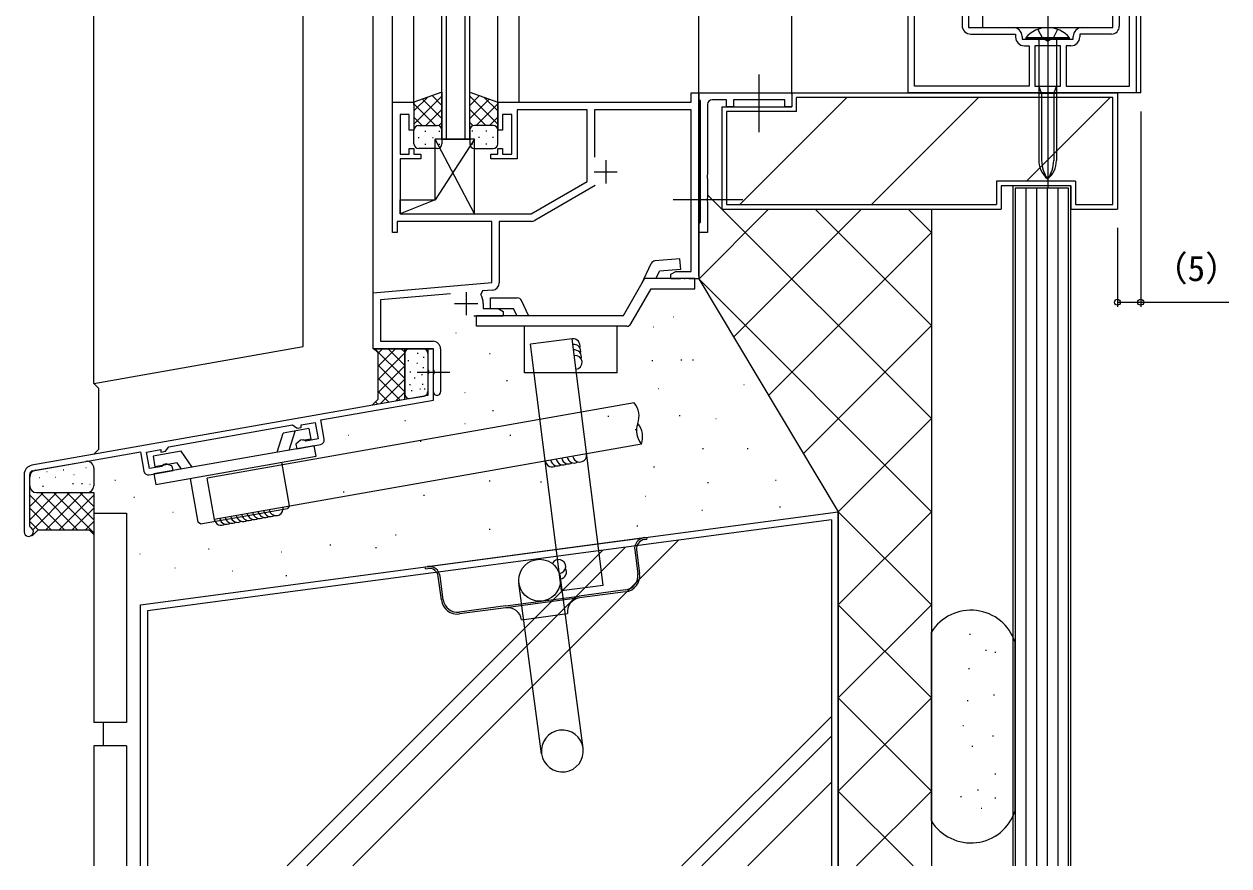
# Model space of a CAD drawing. Units: millimetres, scale not verified. Extents: x -438 to 438, y -381 to 379.
# Drawn here: x -0.5 to 258.5, y -15.1 to 165.7 of the extents above; entities that cross this region are included whole.
import ezdxf
from ezdxf.enums import TextEntityAlignment as Align

# ---------------------------------------------------------------- set-up
doc = ezdxf.new("R2010")
doc.units = ezdxf.units.MM
doc.header["$LTSCALE"] = 2
for name, color, linetype in [('0-2_YKK_11', 7, 'Continuous'), ('0-3_YKK_12', 2, 'Continuous'), ('0-4_YKK_13', 4, 'Continuous'), ('0-6_YKK_D', 6, 'Continuous'), ('0-8_YSS_K', 3, 'Continuous'), ('0-9_YSS_KE', 3, 'Continuous')]:
    doc.layers.add(name, color=color, linetype=linetype)
doc.styles.add('ＭＳ ゴシック', font='')
doc.styles.get('ＭＳ ゴシック').set_extended_font_data('MS Gothic')

msp = doc.modelspace()

# ---------------------------------------------------------------- linework, layer by layer
at = {"layer": '0-2_YKK_11'}
for p, q in [((124.5, 136.5), (124.5, 131.5)), ((122, 134), (127, 134)), ((122.242, 131.052), (109.308, 123.585)), ((94.5, 108.2), (94.5, 103.2)), ((92, 105.7), (97, 105.7)), ((89, 96.03), (89, 86.75)), ((86.3, 91.458), (86.42, 91.275)), ((86.42, 90.725), (86.3, 90.542)), ((86.42, 91.275), (86.42, 90.725)), ((86.3, 90.542), (86.3, 86)), ((86.3, 86), (1.157, 70.987)), ((-0.496, 69.017), (-0.496, 56.695))]:
    msp.add_line(p, q, dxfattribs=at)
for points in [[(205.5, 184), (205.5, 165), (233.5, 165), (233.5, 170)], [(238.5, 151), (189.5, 151), (189.5, 171), (202.5, 171), (205.804, 169.982), (205.661, 169.402), (202.5, 170), (202.5, 165), (212.1, 165)], [(226.9, 165), (233.5, 165), (233.5, 171), (238.5, 171), (238.5, 151)], [(215.55, 152.4), (190.9, 152.4), (190.9, 169.6), (201.1, 169.6), (201.1, 165.5)], [(237.1, 152.4), (237.1, 169.6), (234.9, 169.6), (234.9, 165.3)], [(203, 163.6), (212.6, 163.6), (212.6, 163)], [(233.2, 163.6), (226.4, 163.6), (226.4, 163)], [(214, 163.1), (214, 162.5), (219.042, 162.5), (219.225, 162.38), (219.775, 162.38), (219.958, 162.5), (225, 162.5), (225, 163.1)], [(214.5, 161.1), (215.55, 161.1), (215.55, 152.4)], [(224.5, 161.1), (223.45, 161.1), (223.45, 152.4), (237.1, 152.4)], [(104.3, 137.8), (104.3, 146.3), (102.3, 146.3), (102.3, 143), (101.3, 143), (101.3, 149), (142.87, 149), (142.87, 151), (144.5, 151), (144.5, 111), (142.458, 111), (142.275, 111.12), (141.725, 111.12), (141.542, 111), (141.458, 111), (141.275, 111.12), (140.725, 111.12), (140.542, 111), (138.5, 111), (138.5, 112), (139.591, 112.63), (142.87, 112.63), (142.87, 147.37), (122.13, 147.37), (122.13, 137.193)], [(144.9, 123.2), (144.9, 149.3), (144.7, 149.5), (144.5, 149.7), (144.5, 151), (164.5, 151), (164.5, 148), (163, 148), (163, 149.5), (152, 149.5), (152, 148), (150.5, 148), (150.5, 149.5), (147.4, 149.5)], [(87.5, 86.75), (87.5, 90.542), (87.62, 90.725), (87.62, 91.275), (87.5, 91.459), (87.5, 96), (74.5, 96), (74.5, 108), (100, 110.231), (100, 123.37), (79.7, 123.37), (79.7, 121), (78.7, 121), (78.7, 149), (83.3, 149), (83.3, 143), (82.3, 143), (82.3, 146.3), (80.33, 146.3), (80.33, 137.8), (82.3, 137.8), (82.3, 139), (83.3, 139), (83.3, 137.8), (84.8, 137.8), (84.8, 136.8), (80.33, 136.8), (80.33, 125), (108.5, 125), (120.5, 131.929), (120.5, 147.37), (105.5, 147.37), (105.5, 136.8), (99.8, 136.8), (99.8, 137.8), (101.3, 137.8), (101.3, 139), (102.3, 139), (102.3, 137.8), (104.3, 137.8)], [(146.4, 148.5), (146.4, 133.459), (146.28, 133.275), (146.28, 132.725), (146.4, 132.542), (146.4, 128.459), (146.28, 128.275), (146.28, 127.725), (146.4, 127.542), (146.4, 121), (144.5, 121), (144.5, 122.8), (144.7, 123), (144.9, 123.2)], [(108.508, 123.37), (101.63, 123.37), (101.63, 110.204)], [(91.13, 107.819), (76.13, 106.507), (76.13, 97.63), (87.4, 97.63)], [(100.17, 108.61), (98.02, 108.422), (97.639, 107.659)], [(98.2, 105.7), (98.2, 104.63), (101.409, 104.63), (102.5, 104), (102.5, 103), (96.15, 103)], [(64.033, 76.59), (63.304, 80.726), (87.5, 84.993), (87.5, 96), (86.3, 96), (86.3, 91.458)], [(29.122, 70.739), (26.46, 70.27), (25.835, 73.815), (28.922, 74.359), (28.922, 73.801), (29.919, 73.977), (30.608, 74.961), (57.198, 79.65), (58.183, 78.96), (59.066, 79.116), (59.066, 79.675), (62.076, 80.205), (62.701, 76.66), (60.039, 76.191)], [(59.587, 76.466), (58.923, 76.349), (57.927, 75.514), (58.101, 74.529), (63.222, 75.432)], [(60.039, 76.191), (59.813, 76.328), (59.587, 76.466)], [(1.365, 69.805), (24.502, 73.885), (25.232, 69.749)], [(26.39, 68.937), (31.511, 69.84), (31.337, 70.825), (30.116, 71.27), (29.452, 71.153), (29.287, 70.946), (29.122, 70.739)], [(0.889, 57.618), (0.704, 57.895), (0.704, 69.017)]]:
    msp.add_lwpolyline(points, dxfattribs=at)
msp.add_lwpolyline([(216.75, 161.1), (216.75, 152.4), (222.25, 152.4), (222.25, 161.1), (219.418, 161.1)], close=True, dxfattribs=at)
for centre, radius, start, end in [((203, 165.5), 1.9, 180.00001, 269.99999), ((212.1, 163.1), 1.9, 0.00001, 89.99999), ((226.9, 163.1), 1.9, 90.00001, 179.99999), ((233.2, 165.3), 1.7, 270.00001, 359.99999), ((214.5, 163), 1.9, 180.00001, 269.99999), ((224.5, 163), 1.9, 270.00001, 359.99999), ((147.4, 148.5), 1, 90.00001, 179.99999), ((108.508, 124.97), 1.6, 269.99997, 299.99998), ((100.03, 110.204), 1.6, 275, 0.00001), ((94.5, 105.7), 3.7, 0, 31.96331), ((87.4, 96.03), 1.6, 0.00001, 89.99999), ((88.25, 86.75), 0.75, 179.99999, 0.00001), ((63.048, 76.417), 1, 280.00001, 10), ((1.504, 69.017), 2, 99.99999, 180.00002), ((1.504, 69.017), 0.8, 99.99999, 180.00002), ((26.216, 69.922), 1, 190.00002, 280.00001), ((0.504, 56.695), 1, 180.00002, 67.38012)]:
    msp.add_arc(centre, radius, start, end, dxfattribs=at)
at = {"layer": '0-3_YKK_12'}
for p, q in [((74.5, 96), (74.5, 248.733)), ((78.7, 148.7), (78.7, 248.733)), ((83.3, 148.5), (83.3, 248.733)), ((89.3, 141), (89.3, 248.733)), ((90.3, 141), (90.3, 248.733)), ((94.3, 141), (94.3, 248.733)), ((101.3, 148.7), (101.3, 248.733)), ((105.9, 149), (105.9, 248.733)), ((144.5, 111.5), (144.5, 248.733)), ((164.5, 150.7), (164.5, 248.733)), ((239.5, 151), (239.5, 248.733)), ((239.5, 151), (238, 151)), ((74.5, 96), (87.2, 96))]:
    msp.add_line(p, q, dxfattribs=at)
msp.add_lwpolyline([(89.3, 141), (95.3, 141), (95.3, 248.733)], dxfattribs=at)
at = {"layer": '0-4_YKK_13'}
for p, q in [((219.5, 168.1), (219.5, 130.435)), ((214.8, 162.788), (214.8, 162.5)), ((224.2, 162.788), (214.8, 162.788)), ((224.2, 162.5), (214.8, 162.5)), ((217.625, 162.3), (217.625, 136.681)), ((221.375, 162.3), (221.375, 136.423)), ((224.2, 162.5), (224.2, 162.788)), ((157.5, 142.563), (157.5, 154.933)), ((83.3, 144.269), (89.3, 150.269)), ((89.3, 148.277), (87.189, 150.389)), ((89.3, 151.143), (89.3, 143)), ((95.3, 143), (95.3, 151.143)), ((95.3, 148.277), (97.412, 150.389)), ((101.3, 144.269), (95.3, 150.269)), ((218.2, 150.9), (217.625, 152.5)), ((217.625, 150.9), (221.375, 150.9)), ((218.2, 150.9), (218.2, 136.423)), ((221.375, 152.5), (220.8, 150.9)), ((220.8, 150.9), (220.8, 136.423)), ((83.3, 147.097), (86.261, 150.058)), ((87.921, 144), (83.3, 148.621)), ((89.3, 145.449), (85.104, 149.645)), ((95.3, 145.449), (99.496, 149.645)), ((96.68, 144), (101.3, 148.621)), ((101.3, 147.097), (98.339, 150.058)), ((85.092, 144), (83.3, 145.792)), ((85.86, 144), (89.3, 147.44)), ((98.74, 144), (95.3, 147.44)), ((99.508, 144), (101.3, 145.792)), ((83.3, 140), (83.3, 143)), ((84.3, 144), (87.9, 144)), ((84.7, 144), (88.3, 144)), ((85.635, 142.779), (85.835, 142.779)), ((88.632, 143.944), (89.3, 144.612)), ((88.665, 142.779), (88.865, 142.779)), ((89.3, 143), (89.3, 140)), ((95.968, 143.944), (95.3, 144.612)), ((95.3, 143), (95.3, 140)), ((95.935, 142.779), (95.735, 142.779)), ((99.9, 144), (96.3, 144)), ((100.3, 144), (96.7, 144)), ((98.965, 142.779), (98.765, 142.779)), ((101.3, 140), (101.3, 143)), ((84.22, 141.364), (84.42, 141.364)), ((85.635, 139.949), (85.835, 139.949)), ((87.25, 141.364), (87.45, 141.364)), ((96.33, 141), (87.83, 141)), ((87.83, 128), (87.83, 141)), ((96.33, 125), (87.83, 141)), ((88.665, 139.949), (88.865, 139.949)), ((95.935, 139.949), (95.735, 139.949)), ((96.33, 125), (96.33, 141)), ((97.35, 141.364), (97.15, 141.364)), ((98.965, 139.949), (98.765, 139.949)), ((100.38, 141.364), (100.18, 141.364)), ((88.3, 139), (84.3, 139)), ((96.3, 139), (100.3, 139)), ((154.016, 128), (138.984, 128)), ((80.33, 125), (96.33, 125)), ((132.229, 109.913), (134.276, 114.302)), ((140.419, 115.342), (135.095, 114.876)), ((140.62, 113.05), (140.419, 115.342)), ((135.344, 111.15), (136.043, 112.65)), ((140.62, 113.05), (136.043, 112.65)), ((128.325, 103.15), (132.943, 111.15)), ((129.941, 101.35), (134.271, 108.85)), ((132.943, 111.15), (143.665, 111.15)), ((134.271, 108.85), (143.665, 108.85)), ((143.665, 108.85), (143.665, 111.15)), ((99.775, 104.65), (99.775, 106.95)), ((99.775, 106.95), (105.503, 106.95)), ((107.912, 103.15), (106.409, 106.373)), ((99.775, 104.65), (104.674, 104.65)), ((105.374, 103.15), (104.674, 104.65)), ((96.73, 103.15), (128.325, 103.15)), ((96.73, 100.85), (96.73, 103.15)), ((107.09, 90.85), (107.09, 100.85)), ((129.075, 100.85), (127.003, 100.85)), ((127.003, 90.85), (127.003, 100.85)), ((84.004, 91), (90.975, 91)), ((127.003, 90.85), (107.09, 90.85)), ((53.874, 73.783), (55.205, 77.877)), ((60.712, 78.848), (55.205, 77.877)), ((56.468, 74.241), (57.799, 78.334)), ((60.712, 78.848), (61.111, 76.583)), ((61.111, 76.583), (59.442, 76.289)), ((33.228, 74.002), (27.228, 72.944)), ((27.228, 72.944), (27.628, 70.679)), ((35.633, 70.567), (33.228, 74.002)), ((32.384, 71.517), (27.628, 70.679)), ((33.333, 70.162), (32.384, 71.517)), ((56.527, 62.269), (54.877, 71.625)), ((35.181, 68.152), (36.831, 58.796)), ((56.527, 62.269), (56.122, 61.69)), ((37.41, 58.391), (56.122, 61.69)), ((37.41, 58.391), (36.831, 58.796)), ((86.208, 49.226), (132.796, 55.434)), ((132.796, 55.434), (133.291, 55.5)), ((132.849, 55.037), (133.344, 55.103)), ((133.291, 55.5), (133.344, 55.103)), ((130.734, 52.738), (131.408, 47.682)), ((131.13, 52.79), (131.804, 47.735)), ((85.712, 49.16), (86.208, 49.226)), ((85.765, 48.763), (85.712, 49.16)), ((85.765, 48.763), (86.26, 48.829)), ((89.181, 42.055), (88.507, 47.111)), ((89.577, 42.108), (88.904, 47.164)), ((119.655, 10.202), (114.768, 46.877)), ((110.734, 9.013), (105.847, 45.689)), ((128.744, 44.2), (118.832, 42.879)), ((102.972, 40.766), (118.832, 42.879)), ((118.885, 42.483), (103.025, 40.369)), ((128.797, 43.803), (118.885, 42.483)), ((102.972, 40.766), (93.06, 39.445)), ((103.025, 40.369), (93.112, 39.048)), ((106.395, 37.792), (116.307, 39.113))]:
    msp.add_line(p, q, dxfattribs=at)
for points in [[(217.4, 164.627), (218.355, 162.712), (219.5, 162.103)], [(221.6, 164.627), (220.645, 162.712), (219.5, 162.103)], [(89.3, 151.143), (83.3, 149), (83.3, 143)], [(95.3, 151.143), (101.3, 149), (101.3, 143)], [(96.33, 141), (87.83, 128), (80.33, 125)], [(80.33, 125), (80.33, 128), (87.83, 128)], [(127.003, 100.85), (107.09, 100.85), (96.73, 100.85)]]:
    msp.add_lwpolyline(points, dxfattribs=at)
msp.add_lwpolyline([(27.396, 69.115), (27.795, 66.85), (62.264, 72.927), (61.864, 75.192)], close=True, dxfattribs=at)
msp.add_circle((110.307, 46.283), 4.5, dxfattribs=at)
for centre, radius, start, end in [((219.5, 158.9), 6.1, 39.60193, 140.39807), ((217.425, 162.3), 0.2, 0, 90), ((221.575, 162.3), 0.2, 90, 180), ((84.3, 143), 1, 90, 180), ((84.3, 143), 1, 90, 180), ((88.3, 143), 1, 360, 90), ((88.3, 143), 1, 360, 90), ((96.3, 143), 1, 90, 180), ((96.3, 143), 1, 90, 180), ((100.3, 143), 1, 360, 90), ((100.3, 143), 1, 360, 90), ((84.3, 140), 1, 180, 270), ((88.3, 140), 1, 270, 360), ((96.3, 140), 1, 180, 270), ((100.3, 140), 1, 270, 360), ((222.66, 136.423), 5.042, 177.06856, 231.09088), ((224.769, 136.423), 6.569, 180, 216.66815), ((214.231, 136.423), 6.569, 323.33185, 0), ((216.333, 136.423), 5.042, 308.90912, 0), ((135.182, 113.88), 1, 95.00193, 155.0026), ((105.503, 105.95), 1, 24.99973, 90.00175), ((129.075, 101.85), 1, 269.99738, 329.99768), ((133.113, 53.055), 2.4, 97.59, 187.59), ((133.113, 53.055), 2, 97.59, 187.59), ((86.525, 46.847), 2.4, 7.59, 97.59), ((86.525, 46.847), 2, 7.59, 97.59), ((128.335, 47.273), 3.1, 277.59, 7.59), ((128.335, 47.273), 3.5, 277.59, 7.59), ((92.65, 42.518), 3.5, 187.59, 277.59), ((92.65, 42.518), 3.1, 187.59, 277.59), ((119.281, 39.509), 3, 97.59, 187.59), ((103.421, 37.396), 3, 7.59, 97.59), ((115.195, 9.607), 4.5, 7.59, 187.59), ((115.195, 9.607), 4.5, 187.59, 7.59)]:
    msp.add_arc(centre, radius, start, end, dxfattribs=at)
at = {"layer": '0-6_YKK_D'}
for p, q in [((239.5, 147), (239.5, 105)), ((234.5, 122), (234.5, 105))]:
    msp.add_line(p, q, dxfattribs=at)
msp.add_lwpolyline([(234.5, 106), (239.5, 106), (258.451, 106)], dxfattribs=at)
for centre in [(234.5, 106), (239.5, 106)]:
    msp.add_circle(centre, 0.637, dxfattribs=at)
at = {"layer": '0-8_YSS_K'}
for p, q in [((14.502, 88.571), (14.502, 248.733)), ((59.502, 96.506), (59.502, 248.733)), ((153.363, 127), (176.363, 150)), ((165.5, 147), (165.5, 150)), ((233.5, 150), (165.5, 150)), ((181.647, 127), (204.647, 150)), ((214.931, 132), (232.932, 150)), ((233.5, 127), (233.5, 150)), ((165.5, 147), (150.5, 147)), ((150.5, 147), (150.5, 127)), ((208.5, 132), (208.5, 127)), ((225.5, 132), (208.5, 132)), ((214.8, 130.5), (214.8, -15.076)), ((217.1, 130.5), (217.1, -15.076)), ((219.4, 130.5), (219.4, -15.076)), ((221.7, 130.5), (221.7, -15.076)), ((225.5, 132), (225.5, 127)), ((146.4, 129.095), (194.5, 80.995)), ((150.5, 127), (208.5, 127)), ((153.7, 127), (208.5, 127)), ((225.5, 127), (233.5, 127)), ((159.531, 126), (144.512, 110.981)), ((179.52, 126), (152.007, 98.488)), ((169.493, 126), (194.5, 100.993)), ((189.491, 126), (194.5, 120.991)), ((194.5, 120.991), (159.503, 85.995)), ((144.352, 111.145), (194.5, 60.997)), ((144.5, 111), (174.502, 60.997)), ((138.974, 102.888), (139.074, 102.888)), ((194.5, 100.993), (167.003, 73.496)), ((92.281, 99.463), (92.381, 99.463)), ((134.691, 100.747), (134.791, 100.747)), ((74.588, 96.088), (75.5, 95.176)), ((74.909, 96), (81.3, 89.609)), ((75.5, 92.17), (79.33, 96)), ((75.5, 94.999), (76.502, 96)), ((77.738, 96), (81.3, 92.438)), ((80.566, 96), (81.3, 95.266)), ((81.3, 85.118), (81.3, 96)), ((85.3, 96), (82.3, 96)), ((115.008, 44.096), (108.374, 97.023)), ((117.306, 98.143), (108.375, 97.023)), ((123.938, 45.215), (117.304, 98.142)), ((75.5, 95.176), (75.5, 85.096)), ((75.5, 89.342), (81.3, 95.142)), ((81.3, 95), (81.3, 86.295)), ((82.005, 93.479), (82.205, 93.479)), ((84.008, 95.03), (84.208, 95.03)), ((85.3, 94.19), (85.5, 94.19)), ((86.3, 95), (86.3, 86.839)), ((99.564, 94.968), (99.664, 94.968)), ((134.424, 93.479), (134.624, 93.479)), ((140.667, 93.657), (140.867, 93.657)), ((143.164, 93.657), (143.364, 93.657)), ((75.5, 92.581), (81.3, 86.781)), ((75.5, 86.514), (81.3, 92.314)), ((82.393, 91.089), (82.593, 91.089)), ((83.879, 92.898), (84.079, 92.898)), ((84.46, 90.959), (84.66, 90.959)), ((85.235, 91.993), (85.435, 91.993)), ((75.5, 89.752), (80.309, 84.944)), ((75.998, 84.183), (81.3, 89.485)), ((82.328, 88.31), (82.528, 88.31)), ((83.362, 89.796), (83.562, 89.796)), ((84.912, 90.507), (85.112, 90.507)), ((85.041, 88.44), (85.241, 88.44)), ((103.209, 89.198), (103.409, 89.198)), ((154.182, 88.333), (154.282, 88.333)), ((15.502, 87.571), (15.502, 74.34)), ((75.5, 86.924), (77.905, 84.52)), ((79.432, 84.789), (81.3, 86.657)), ((82.3, 85.295), (85.474, 85.854)), ((82.716, 87.018), (82.916, 87.018)), ((84.525, 87.406), (84.725, 87.406)), ((85.494, 87.406), (85.694, 87.406)), ((94.209, 86.621), (94.309, 86.621)), ((135.762, 87.477), (135.862, 87.477)), ((135.762, 87.477), (135.862, 87.477)), ((130.618, 84.376), (38.827, 68.19)), ((75.5, 85.096), (74.286, 83.882)), ((75, 84.596), (75.5, 84.096)), ((81.357, 80.628), (81.457, 80.628)), ((100.176, 82.777), (100.376, 82.777)), ((124.97, 81.528), (125.17, 81.528)), ((140.31, 81.706), (140.51, 81.706)), ((148.185, 81.056), (148.285, 81.056)), ((194.5, 80.995), (174.502, 60.997)), ((94.209, 79.986), (94.309, 79.986)), ((130.856, 78.674), (131.056, 78.674)), ((132.181, 75.512), (40.39, 59.327)), ((69.149, 77.417), (69.249, 77.417)), ((84.658, 76.177), (84.858, 76.177)), ((103.922, 77.425), (104.122, 77.425)), ((15.502, 74.34), (14.502, 73.34)), ((145.304, 74.571), (145.504, 74.571)), ((154.937, 74.571), (155.137, 74.571)), ((1.944, 69.907), (12.741, 71.811)), ((7.912, 69.979), (8.012, 69.979)), ((12.754, 70.517), (12.854, 70.517)), ((14.502, 70.334), (14.502, 66.6)), ((134.78, 70.647), (134.98, 70.647)), ((0.704, 66.6), (0.704, 68.43)), ((2.818, 68.33), (2.918, 68.33)), ((4.36, 69.62), (4.46, 69.62)), ((4.36, 69.62), (4.46, 69.62)), ((6.154, 68.402), (6.254, 68.402)), ((10.172, 69.011), (10.272, 69.011)), ((19.028, 67.785), (19.128, 67.785)), ((40.393, 59.328), (38.83, 68.191)), ((99.463, 67.615), (99.663, 67.615)), ((110.522, 67.437), (110.722, 67.437)), ((161.036, 67.785), (161.136, 67.785)), ((0.704, 62.099), (3.705, 65.1)), ((0.704, 59.271), (6.534, 65.1)), ((1.401, 57.139), (9.362, 65.1)), ((2.204, 65.1), (14.502, 65.1)), ((3.011, 65.1), (11.014, 57.098)), ((3.477, 66.491), (3.677, 66.491)), ((4.188, 57.098), (12.191, 65.1)), ((5.84, 65.1), (14.5, 56.44)), ((8.668, 65.1), (14.502, 59.267)), ((9.934, 67.096), (10.134, 67.096)), ((11.497, 65.1), (14.502, 62.095)), ((11.83, 67.056), (12.03, 67.056)), ((13.615, 66.932), (13.715, 66.932)), ((14.502, 65.1), (14.502, 56.098)), ((68.069, 65.296), (68.269, 65.296)), ((146.375, 67.258), (146.575, 67.258)), ((0.704, 64.579), (8.185, 57.098)), ((7.016, 57.098), (14.502, 64.583)), ((23.098, 64.147), (23.198, 64.147)), ((85.371, 64.583), (85.571, 64.583)), ((132.977, 64.361), (133.077, 64.361)), ((0.704, 61.75), (5.357, 57.098)), ((9.845, 57.098), (14.502, 61.755)), ((31.451, 60.936), (31.551, 60.936)), ((145.186, 61.364), (145.286, 61.364)), ((161.893, 62.085), (162.093, 62.085)), ((194.5, 60.997), (174.502, 40.999)), ((174.502, 60.997), (194.5, 40.999)), ((0.704, 58.922), (2.529, 57.098)), ((2.512, 57.098), (1.207, 55.793)), ((2.512, 57.098), (13.502, 57.098)), ((12.673, 57.098), (14.502, 58.926)), ((13.502, 57.098), (14.502, 56.098)), ((173.002, 59.284), (26.002, 39.684)), ((99.463, 57.269), (99.663, 57.269)), ((131.213, 57.983), (131.413, 57.983)), ((173.002, 59.226), (173.002, -15.076)), ((140.177, 54.907), (70.194, -15.076)), ((79.307, 56.021), (79.507, 56.021)), ((24.383, 51.946), (24.483, 51.946)), ((39.162, 53.017), (39.262, 53.017)), ((54.798, 52.374), (54.898, 52.374)), ((123.859, 52.731), (56.052, -15.076)), ((128.755, 53.384), (60.295, -15.076)), ((65.215, 53.88), (65.415, 53.88)), ((75.026, 53.345), (75.226, 53.345)), ((31.88, 48.95), (31.98, 48.95)), ((44.303, 48.308), (44.403, 48.308)), ((55.761, 47.28), (55.961, 47.28)), ((115.008, 44.096), (123.938, 45.215)), ((26.002, 39.684), (26.002, -15.076)), ((174.502, 40.999), (194.5, 21.001)), ((194.5, 40.999), (174.502, 21.001)), ((202.714, 34.737), (202.914, 34.737)), ((206.159, 31.292), (206.359, 31.292)), ((208.127, 30.8), (208.327, 30.8)), ((202.468, 27.355), (202.668, 27.355)), ((174.502, 21.001), (194.5, 1.003)), ((194.5, 21.001), (174.502, 1.003)), ((207.881, 21.696), (208.081, 21.696)), ((202.222, 20.466), (202.422, 20.466)), ((173.002, 17.021), (140.905, -15.076)), ((201.238, 15.052), (201.438, 15.052)), ((173.002, 12.778), (145.148, -15.076)), ((203.206, 10.623), (203.406, 10.623)), ((207.635, 12.838), (207.835, 12.838)), ((173.002, 2.879), (155.047, -15.076)), ((208.127, 4.718), (208.327, 4.718)), ((174.502, 1.003), (190.58, -15.076)), ((194.5, 1.003), (178.421, -15.076)), ((204.437, 1.273), (204.637, 1.273)), ((200.746, -0.204), (200.946, -0.204)), ((208.127, -0.45), (208.327, -0.45)), ((205.175, -2.664), (205.375, -2.664))]:
    msp.add_line(p, q, dxfattribs=at)
for points in [[(224.5, -15.076), (224.5, 131), (212, 131), (212, -15.076)], [(224, -15.076), (224, 130.5), (212.5, 130.5), (212.5, -15.076)], [(15.502, 87.571), (14.502, 88.571), (59.502, 96.506)]]:
    msp.add_lwpolyline(points, dxfattribs=at)
for centre, radius, start, end in [((82.3, 95), 1, 90, 180), ((85.3, 95), 1, 0, 90), ((117.492, 96.654), 1.5, 343.55564, 97.13382), ((117.641, 95.463), 1.5, 343.55564, 97.13382), ((117.79, 94.273), 1.5, 343.55564, 97.13382), ((117.939, 93.082), 1.5, 277.13382, 97.13382), ((82.3, 86.295), 1, 180, 270), ((85.3, 86.839), 1, 280, 0), ((127.171, 81.483), 4.5, 340.00021, 40.00016), ((135.628, 78.405), 4.5, 160.00016, 220.00021), ((127.952, 77.052), 4.5, 340.00016, 40.00021), ((117.731, 72.964), 1.5, 190.0001, 303.57828), ((118.913, 73.173), 1.5, 190.0001, 10.0001), ((13.002, 70.334), 1.5, 0, 100), ((113.004, 72.131), 1.5, 190.0001, 303.57828), ((114.186, 72.339), 1.5, 190.0001, 303.57828), ((115.367, 72.548), 1.5, 190.0001, 303.57828), ((116.549, 72.756), 1.5, 190.0001, 303.57828), ((2.204, 68.43), 1.5, 100, 180), ((2.204, 66.6), 1.5, 180, 270), ((13.002, 66.6), 1.5, 270, 0), ((44.231, 60.004), 1.5, 190.0001, 303.57828), ((45.412, 60.213), 1.5, 190.0001, 303.57828), ((46.594, 60.421), 1.5, 190.0001, 303.57828), ((47.776, 60.629), 1.5, 190.0001, 303.57828), ((48.958, 60.838), 1.5, 190.0001, 303.57828), ((50.139, 61.046), 1.5, 190.0001, 303.57828), ((51.321, 61.255), 1.5, 190.0001, 303.57828), ((52.503, 61.463), 1.5, 190.0001, 303.57828), ((53.685, 61.671), 1.5, 190.0001, 10.0001), ((41.867, 59.587), 1.5, 190.0001, 303.57828), ((43.049, 59.796), 1.5, 190.0001, 303.57828), ((114.412, 49.231), 1.5, 278.48983, 155.48543), ((114.589, 48.044), 1.5, 278.48983, 32.068)]:
    msp.add_arc(centre, radius, start, end, dxfattribs=at)
at = {"layer": '0-9_YSS_KE'}
for p, q in [((164.5, 151), (164.5, 148)), ((164.5, 151), (234.5, 151)), ((234.5, 151), (234.5, 126)), ((149.5, 148), (164.5, 148)), ((149.5, 148), (149.5, 126)), ((224.5, 131), (209.5, 131)), ((209.5, 131), (209.5, 126)), ((224.5, 131), (224.5, 126)), ((149.5, 126), (209.5, 126)), ((152.7, 126), (209.5, 126)), ((194.5, 126), (194.5, -15.076)), ((224.5, 126), (234.5, 126)), ((14.502, 60.696), (14.502, 15.696)), ((14.502, 60.696), (21.502, 60.696)), ((21.502, 60.696), (21.502, 15.696)), ((24.502, 40.997), (174.502, 60.997)), ((174.502, 60.997), (174.502, -15.076)), ((174.502, -15.076), (174.502, 60.997)), ((24.502, -15.076), (24.502, 40.997)), ((194.5, -5.414), (194.5, 35.122)), ((212.5, -3.269), (212.5, 32.976)), ((21.502, 15.696), (14.502, 15.696)), ((16.502, 15.696), (16.502, 10.696)), ((14.502, 10.696), (14.502, -15.076)), ((21.502, 10.696), (14.502, 10.696)), ((21.502, 10.696), (21.502, -15.076))]:
    msp.add_line(p, q, dxfattribs=at)
for centre, start, end in [((203, 29.854), 18.19487, 148.21167), ((203, -0.146), 211.78833, 341.80513)]:
    msp.add_arc(centre, 10, start, end, dxfattribs=at)

# ---------------------------------------------------------------- texts
at = {"layer": '0-6_YKK_D', "style": 'ＭＳ ゴシック'}
msp.add_text('（5）', height=5.499, dxfattribs=at).set_placement((242.09, 108.895), align=Align.BOTTOM_LEFT)

doc.saveas('drawing.dxf')
